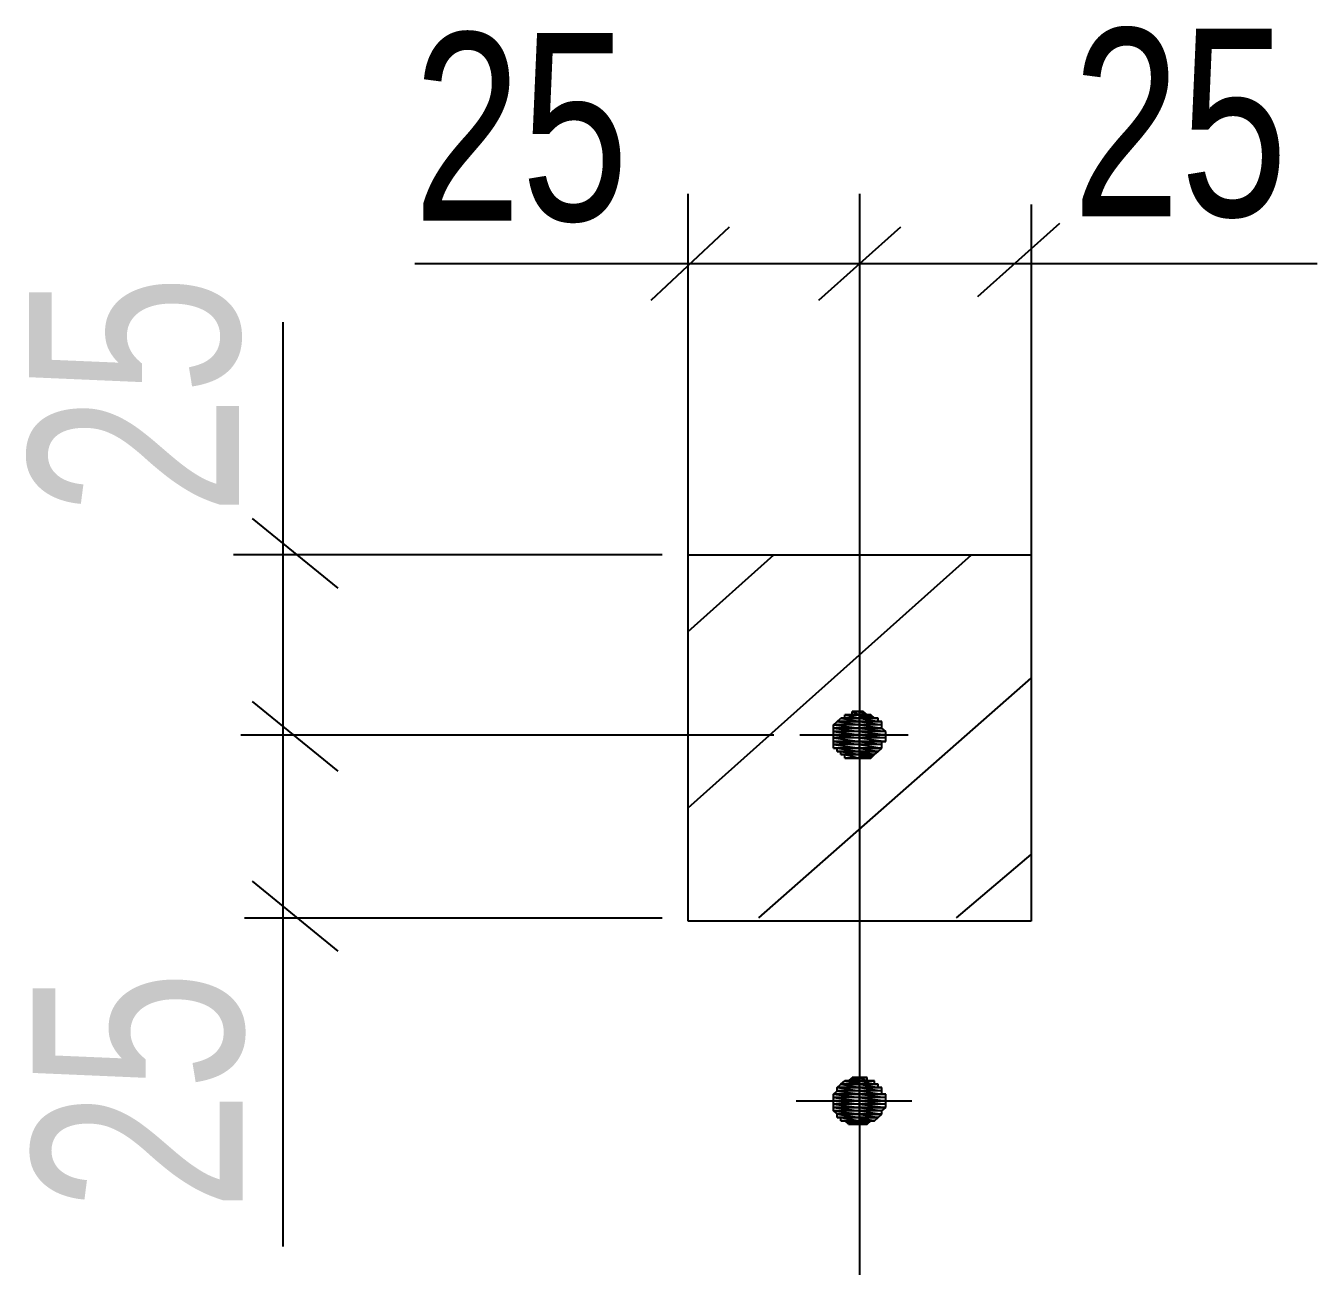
# Model space of a CAD drawing. Header units: millimetres. Extents: x -83 to 337, y -156 to 141.
# Drawn here: x 54.09 to 68.21, y -124.37 to -110.81 of the extents above; entities that cross this region are included whole.
import ezdxf

# ---------------------------------------------------------------- set-up
doc = ezdxf.new("R2010")
doc.units = ezdxf.units.MM
doc.styles.add('Arial Narrow', font='ARIALN.TTF', dxfattribs={"height": 0.2})

# ---------------------------------------------------------------- blocks, each defined once
blk = doc.blocks.new('0_TCM_4503_AIVD_AD_NOTE_BLOCK-43706069-3368')
at = {"linetype": 'Continuous'}
for points in [[(62.918, -118.448), (63.204, -118.448), (62.959, -118.412)], [(62.959, -118.412), (63.204, -118.412), (63, -118.375)], [(62.959, -118.412), (63.204, -118.448), (63.204, -118.412)], [(63, -118.375), (63.204, -118.412), (63.204, -118.375)], [(63.204, -118.339), (63.367, -118.375), (63.326, -118.339)], [(63.204, -118.375), (63.367, -118.375), (63.204, -118.339)], [(63.204, -118.484), (63.489, -118.521), (63.448, -118.484)], [(63.204, -118.521), (63.489, -118.521), (63.204, -118.484)], [(63.204, -118.703), (63.407, -118.739), (63.448, -118.703)], [(63.204, -118.739), (63.407, -118.739), (63.204, -118.703)], [(63.204, -118.739), (63.367, -118.775), (63.407, -118.739)], [(63.204, -118.775), (63.367, -118.775), (63.204, -118.739)], [(63.204, -118.775), (63.326, -118.812), (63.367, -118.775)], [(63.204, -118.812), (63.326, -118.812), (63.204, -118.775)], [(62.959, -122.414), (63.204, -122.414), (63, -122.378)], [(63, -122.378), (63.204, -122.378), (63.041, -122.342)], [(63, -122.378), (63.204, -122.414), (63.204, -122.378)], [(63.041, -122.342), (63.081, -122.342), (63.204, -122.342)], [(63.041, -122.342), (63.204, -122.378), (63.204, -122.342)], [(63.081, -122.342), (63.204, -122.342), (63.122, -122.305)], [(63.122, -122.305), (63.204, -122.342), (63.204, -122.305)], [(62.918, -122.487), (63.204, -122.487), (62.959, -122.451)], [(62.959, -122.451), (63.204, -122.487), (63.204, -122.451)], [(62.918, -122.669), (63.204, -122.705), (63.204, -122.669)], [(62.959, -122.705), (63.204, -122.705), (62.918, -122.669)], [(63.204, -122.633), (63.448, -122.669), (63.489, -122.633)], [(63.204, -122.669), (63.448, -122.669), (63.204, -122.633)], [(63.041, -122.778), (63.204, -122.815), (63.204, -122.778)], [(63.081, -122.815), (63.204, -122.815), (63.041, -122.778)], [(63.122, -122.815), (63.081, -122.815), (63.204, -122.815)], [(63.204, -122.705), (63.407, -122.742), (63.448, -122.705)], [(63.204, -122.742), (63.407, -122.742), (63.204, -122.705)], [(63.204, -122.742), (63.367, -122.778), (63.407, -122.742)], [(63.204, -122.778), (63.367, -122.778), (63.204, -122.742)], [(63.204, -122.778), (63.285, -122.815), (63.326, -122.778)], [(63.204, -122.815), (63.285, -122.815), (63.204, -122.778)]]:
    blk.add_hatch(color=7, dxfattribs=at).paths.add_polyline_path(points)
at = {"color": 7, "linetype": 'Continuous'}
for p, q in [((61.329, -116.592), (61.329, -112.645)), ((63.204, -112.645), (63.204, -123.162)), ((65.078, -112.76), (65.078, -116.592)), ((61.778, -113.009), (60.922, -113.81)), ((63.652, -113.009), (62.756, -113.81)), ((65.389, -112.97), (64.493, -113.771)), ((58.341, -113.405), (68.206, -113.405)), ((56.897, -114.049), (56.897, -124.15)), ((56.562, -116.192), (57.499, -116.956)), ((61.044, -116.592), (56.358, -116.592)), ((61.329, -116.592), (65.078, -116.592)), ((61.329, -120.595), (61.329, -116.592)), ((61.329, -117.429), (62.267, -116.592)), ((61.329, -119.358), (64.426, -116.592)), ((65.078, -116.592), (65.078, -120.595)), ((62.104, -120.558), (65.078, -117.938)), ((63.204, -117.902), (63.204, -131.22)), ((56.562, -118.193), (57.499, -118.957)), ((62.918, -118.448), (62.959, -118.412)), ((62.959, -118.412), (63, -118.375)), ((63.204, -118.412), (62.959, -118.412)), ((63.204, -118.412), (62.959, -118.412)), ((62.959, -118.412), (63.204, -118.412)), ((62.959, -118.412), (63.204, -118.412)), ((63.204, -118.412), (62.959, -118.412)), ((63.204, -118.412), (62.959, -118.412)), ((62.959, -118.412), (63.204, -118.448)), ((62.959, -118.412), (63.204, -118.448)), ((63.041, -118.375), (63, -118.375)), ((63, -118.375), (63.204, -118.375)), ((63.204, -118.375), (63, -118.375)), ((63, -118.375), (63.204, -118.375)), ((63.204, -118.375), (63, -118.375)), ((63, -118.375), (63.204, -118.375)), ((63.204, -118.375), (63, -118.375)), ((63, -118.375), (63.204, -118.412)), ((63, -118.375), (63.204, -118.412)), ((63.204, -118.339), (63.041, -118.339)), ((63.041, -118.339), (63.081, -118.339)), ((63.204, -118.339), (63.041, -118.339)), ((63.041, -118.339), (63.204, -118.375)), ((63.041, -118.339), (63.204, -118.375)), ((63.041, -118.375), (63.041, -118.339)), ((63.204, -118.375), (63.041, -118.375)), ((63.204, -118.375), (63.041, -118.375)), ((63.041, -118.375), (63.204, -118.375)), ((63.204, -118.375), (63.041, -118.375)), ((63.122, -118.339), (63.081, -118.339)), ((63.081, -118.339), (63.204, -118.339)), ((63.204, -118.339), (63.081, -118.339)), ((63.081, -118.339), (63.204, -118.339)), ((63.081, -118.339), (63.204, -118.339)), ((63.204, -118.302), (63.122, -118.302)), ((63.122, -118.302), (63.163, -118.302)), ((63.204, -118.302), (63.122, -118.302)), ((63.122, -118.302), (63.204, -118.339)), ((63.122, -118.302), (63.204, -118.339)), ((63.122, -118.339), (63.122, -118.302)), ((63.204, -118.339), (63.122, -118.339)), ((63.204, -118.339), (63.122, -118.339)), ((63.122, -118.339), (63.204, -118.339)), ((63.204, -118.339), (63.122, -118.339)), ((63.163, -118.302), (63.204, -118.302)), ((63.204, -118.302), (63.163, -118.302)), ((63.163, -118.302), (63.204, -118.302)), ((63.163, -118.302), (63.204, -118.302)), ((63.204, -118.302), (63.163, -118.302)), ((63.204, -118.339), (63.204, -118.302)), ((63.204, -118.302), (63.244, -118.302)), ((63.244, -118.302), (63.204, -118.302)), ((63.244, -118.302), (63.204, -118.302)), ((63.204, -118.302), (63.244, -118.302)), ((63.244, -118.302), (63.204, -118.302)), ((63.204, -118.302), (63.285, -118.339)), ((63.204, -118.302), (63.285, -118.339)), ((63.204, -118.339), (63.204, -118.302)), ((63.204, -118.375), (63.204, -118.339)), ((63.285, -118.339), (63.204, -118.339)), ((63.285, -118.339), (63.204, -118.339)), ((63.204, -118.339), (63.285, -118.339)), ((63.204, -118.339), (63.285, -118.339)), ((63.285, -118.339), (63.204, -118.339)), ((63.326, -118.339), (63.204, -118.339)), ((63.204, -118.339), (63.326, -118.339)), ((63.326, -118.339), (63.204, -118.339)), ((63.204, -118.339), (63.285, -118.339)), ((63.326, -118.339), (63.204, -118.339)), ((63.204, -118.339), (63.367, -118.375)), ((63.204, -118.339), (63.367, -118.375)), ((63.204, -118.375), (63.204, -118.339)), ((63.204, -118.412), (63.204, -118.375)), ((63.367, -118.375), (63.204, -118.375)), ((63.367, -118.375), (63.204, -118.375)), ((63.204, -118.375), (63.367, -118.375)), ((63.204, -118.375), (63.367, -118.375)), ((63.367, -118.375), (63.204, -118.375)), ((63.407, -118.375), (63.204, -118.375)), ((63.204, -118.375), (63.407, -118.375)), ((63.407, -118.375), (63.204, -118.375)), ((63.204, -118.375), (63.367, -118.375)), ((63.407, -118.375), (63.204, -118.375)), ((63.204, -118.375), (63.407, -118.412)), ((63.204, -118.375), (63.407, -118.412)), ((63.204, -118.412), (63.204, -118.375)), ((63.204, -118.448), (63.204, -118.412)), ((63.407, -118.412), (63.204, -118.412)), ((63.448, -118.412), (63.204, -118.412)), ((63.204, -118.412), (63.448, -118.412)), ((63.448, -118.412), (63.204, -118.412)), ((63.204, -118.412), (63.407, -118.412)), ((63.448, -118.412), (63.204, -118.412)), ((63.204, -118.412), (63.448, -118.448)), ((63.204, -118.412), (63.448, -118.448)), ((63.204, -118.448), (63.204, -118.412)), ((63.285, -118.339), (63.244, -118.302)), ((63.285, -118.339), (63.326, -118.339)), ((63.367, -118.375), (63.326, -118.339)), ((63.367, -118.375), (63.407, -118.375)), ((63.407, -118.412), (63.407, -118.375)), ((63.407, -118.412), (63.448, -118.412)), ((63.448, -118.448), (63.448, -118.412)), ((56.44, -118.557), (62.267, -118.557)), ((62.552, -118.557), (63.733, -118.557)), ((63.204, -118.448), (62.918, -118.448)), ((63.204, -118.448), (62.918, -118.448)), ((62.918, -118.448), (63.204, -118.484)), ((62.918, -118.448), (63.204, -118.484)), ((62.918, -118.484), (62.918, -118.448)), ((63.204, -118.484), (62.918, -118.484)), ((63.204, -118.484), (62.918, -118.484)), ((62.918, -118.484), (63.204, -118.484)), ((62.918, -118.484), (63.204, -118.484)), ((63.204, -118.484), (62.918, -118.484)), ((63.204, -118.484), (62.918, -118.484)), ((62.918, -118.484), (63.204, -118.521)), ((62.918, -118.484), (63.204, -118.521)), ((62.918, -118.521), (62.918, -118.484)), ((63.204, -118.521), (62.918, -118.521)), ((63.204, -118.521), (62.918, -118.521)), ((62.918, -118.521), (63.204, -118.557)), ((62.918, -118.521), (63.204, -118.557)), ((62.918, -118.557), (62.918, -118.521)), ((63.204, -118.557), (62.918, -118.557)), ((63.204, -118.557), (62.918, -118.557)), ((62.918, -118.557), (63.204, -118.557)), ((62.918, -118.557), (63.204, -118.557)), ((63.204, -118.557), (62.918, -118.557)), ((63.204, -118.557), (62.918, -118.557)), ((62.918, -118.557), (63.204, -118.593)), ((62.918, -118.557), (63.204, -118.593)), ((62.918, -118.593), (62.918, -118.557)), ((63.204, -118.484), (63.204, -118.448)), ((63.448, -118.448), (63.204, -118.448)), ((63.448, -118.448), (63.204, -118.448)), ((63.204, -118.448), (63.448, -118.484)), ((63.204, -118.448), (63.448, -118.484)), ((63.204, -118.484), (63.204, -118.448)), ((63.204, -118.521), (63.204, -118.484)), ((63.448, -118.484), (63.204, -118.484)), ((63.448, -118.484), (63.204, -118.484)), ((63.204, -118.484), (63.448, -118.484)), ((63.204, -118.484), (63.448, -118.484)), ((63.448, -118.484), (63.204, -118.484)), ((63.448, -118.484), (63.204, -118.484)), ((63.204, -118.484), (63.489, -118.521)), ((63.204, -118.484), (63.489, -118.521)), ((63.204, -118.521), (63.204, -118.484)), ((63.204, -118.557), (63.204, -118.521)), ((63.489, -118.521), (63.204, -118.521)), ((63.489, -118.521), (63.204, -118.521)), ((63.204, -118.521), (63.489, -118.557)), ((63.204, -118.521), (63.489, -118.557)), ((63.204, -118.557), (63.204, -118.521)), ((63.204, -118.593), (63.204, -118.557)), ((63.489, -118.557), (63.204, -118.557)), ((63.489, -118.557), (63.204, -118.557)), ((63.204, -118.557), (63.489, -118.557)), ((63.204, -118.557), (63.489, -118.557)), ((63.489, -118.557), (63.204, -118.557)), ((63.489, -118.557), (63.204, -118.557)), ((63.204, -118.557), (63.489, -118.593)), ((63.204, -118.557), (63.489, -118.593)), ((63.204, -118.593), (63.204, -118.557)), ((63.448, -118.484), (63.448, -118.448)), ((63.489, -118.521), (63.448, -118.484)), ((63.489, -118.557), (63.489, -118.521)), ((63.489, -118.593), (63.489, -118.557)), ((63.204, -118.593), (62.918, -118.593)), ((63.204, -118.593), (62.918, -118.593)), ((62.918, -118.593), (63.204, -118.63)), ((62.918, -118.593), (63.204, -118.63)), ((62.918, -118.63), (62.918, -118.593)), ((63.204, -118.63), (62.918, -118.63)), ((63.204, -118.63), (62.918, -118.63)), ((62.918, -118.63), (63.204, -118.63)), ((62.918, -118.63), (63.204, -118.63)), ((63.204, -118.63), (62.918, -118.63)), ((63.204, -118.63), (62.918, -118.63)), ((62.918, -118.63), (63.204, -118.666)), ((62.918, -118.63), (63.204, -118.666)), ((62.918, -118.666), (62.918, -118.63)), ((63.204, -118.666), (62.918, -118.666)), ((63.204, -118.666), (62.918, -118.666)), ((62.918, -118.666), (63.204, -118.703)), ((62.918, -118.666), (63.204, -118.703)), ((62.918, -118.703), (62.918, -118.666)), ((63.204, -118.703), (62.918, -118.703)), ((63.204, -118.703), (62.918, -118.703)), ((62.918, -118.703), (62.959, -118.703)), ((62.918, -118.703), (63.204, -118.703)), ((63.204, -118.703), (62.918, -118.703)), ((62.959, -118.703), (63.204, -118.703)), ((63.204, -118.703), (62.959, -118.703)), ((62.959, -118.703), (63.204, -118.739)), ((62.959, -118.703), (63.204, -118.739)), ((62.959, -118.739), (62.959, -118.703)), ((63.204, -118.63), (63.204, -118.593)), ((63.489, -118.593), (63.204, -118.593)), ((63.489, -118.593), (63.204, -118.593)), ((63.204, -118.593), (63.489, -118.63)), ((63.204, -118.593), (63.489, -118.63)), ((63.204, -118.63), (63.204, -118.593)), ((63.448, -118.63), (63.204, -118.63)), ((63.204, -118.63), (63.489, -118.63)), ((63.448, -118.63), (63.204, -118.63)), ((63.204, -118.63), (63.448, -118.666)), ((63.204, -118.63), (63.448, -118.666)), ((63.204, -118.666), (63.204, -118.63)), ((63.204, -118.666), (63.204, -118.63)), ((63.489, -118.63), (63.204, -118.63)), ((63.448, -118.63), (63.204, -118.63)), ((63.204, -118.63), (63.448, -118.63)), ((63.448, -118.666), (63.204, -118.666)), ((63.448, -118.666), (63.204, -118.666)), ((63.204, -118.666), (63.448, -118.703)), ((63.204, -118.666), (63.448, -118.703)), ((63.204, -118.703), (63.204, -118.666)), ((63.204, -118.703), (63.204, -118.666)), ((63.448, -118.703), (63.204, -118.703)), ((63.448, -118.703), (63.204, -118.703)), ((63.204, -118.703), (63.448, -118.703)), ((63.204, -118.703), (63.448, -118.703)), ((63.448, -118.703), (63.204, -118.703)), ((63.448, -118.703), (63.204, -118.703)), ((63.204, -118.703), (63.407, -118.739)), ((63.204, -118.703), (63.407, -118.739)), ((63.204, -118.739), (63.204, -118.703)), ((63.204, -118.739), (63.204, -118.703)), ((63.407, -118.739), (63.448, -118.703)), ((63.489, -118.63), (63.448, -118.63)), ((63.448, -118.666), (63.448, -118.63)), ((63.448, -118.703), (63.448, -118.666)), ((63.489, -118.63), (63.489, -118.593)), ((63.204, -118.739), (62.959, -118.739)), ((63.204, -118.739), (62.959, -118.739)), ((62.959, -118.739), (63, -118.739)), ((62.959, -118.739), (63.204, -118.739)), ((63.204, -118.739), (62.959, -118.739)), ((63, -118.739), (63.204, -118.739)), ((63.204, -118.739), (63, -118.739)), ((63, -118.739), (63.204, -118.775)), ((63, -118.739), (63.204, -118.775)), ((63, -118.775), (63, -118.739)), ((63.204, -118.775), (63, -118.775)), ((63.204, -118.775), (63, -118.775)), ((63, -118.775), (63.041, -118.775)), ((63, -118.775), (63.204, -118.775)), ((63.204, -118.775), (63, -118.775)), ((63.041, -118.775), (63.204, -118.775)), ((63.204, -118.775), (63.041, -118.775)), ((63.041, -118.775), (63.204, -118.812)), ((63.041, -118.775), (63.204, -118.812)), ((63.041, -118.812), (63.041, -118.775)), ((63.204, -118.812), (63.041, -118.812)), ((63.204, -118.812), (63.041, -118.812)), ((63.041, -118.812), (63.081, -118.812)), ((63.041, -118.812), (63.204, -118.812)), ((63.204, -118.812), (63.041, -118.812)), ((63.081, -118.812), (63.204, -118.812)), ((63.204, -118.812), (63.081, -118.812)), ((63.081, -118.812), (63.204, -118.812)), ((63.081, -118.812), (63.204, -118.812)), ((63.122, -118.812), (63.081, -118.812)), ((63.204, -118.812), (63.122, -118.812)), ((63.204, -118.812), (63.122, -118.812)), ((63.122, -118.812), (63.204, -118.812)), ((63.122, -118.812), (63.204, -118.812)), ((63.204, -118.812), (63.122, -118.812)), ((63.163, -118.812), (63.122, -118.812)), ((63.122, -118.812), (63.204, -118.812)), ((63.122, -118.812), (63.204, -118.812)), ((63.204, -118.812), (63.122, -118.812)), ((63.204, -118.812), (63.163, -118.812)), ((63.163, -118.812), (63.204, -118.812)), ((63.204, -118.812), (63.163, -118.812)), ((63.407, -118.739), (63.204, -118.739)), ((63.407, -118.739), (63.204, -118.739)), ((63.204, -118.739), (63.407, -118.739)), ((63.204, -118.739), (63.407, -118.739)), ((63.407, -118.739), (63.204, -118.739)), ((63.407, -118.739), (63.204, -118.739)), ((63.204, -118.739), (63.367, -118.775)), ((63.204, -118.739), (63.367, -118.775)), ((63.204, -118.775), (63.204, -118.739)), ((63.204, -118.775), (63.204, -118.739)), ((63.367, -118.775), (63.204, -118.775)), ((63.367, -118.775), (63.204, -118.775)), ((63.204, -118.775), (63.367, -118.775)), ((63.204, -118.775), (63.367, -118.775)), ((63.367, -118.775), (63.204, -118.775)), ((63.367, -118.775), (63.204, -118.775)), ((63.204, -118.775), (63.326, -118.812)), ((63.204, -118.775), (63.326, -118.812)), ((63.204, -118.812), (63.204, -118.775)), ((63.204, -118.812), (63.204, -118.775)), ((63.326, -118.812), (63.204, -118.812)), ((63.285, -118.812), (63.204, -118.812)), ((63.204, -118.812), (63.285, -118.812)), ((63.204, -118.812), (63.285, -118.812)), ((63.285, -118.812), (63.204, -118.812)), ((63.285, -118.812), (63.204, -118.812)), ((63.204, -118.812), (63.285, -118.812)), ((63.285, -118.812), (63.204, -118.812)), ((63.204, -118.812), (63.326, -118.812)), ((63.244, -118.812), (63.204, -118.812)), ((63.204, -118.812), (63.244, -118.812)), ((63.244, -118.812), (63.204, -118.812)), ((63.204, -118.812), (63.285, -118.812)), ((63.204, -118.812), (63.244, -118.812)), ((63.244, -118.812), (63.204, -118.812)), ((63.285, -118.812), (63.244, -118.812)), ((63.326, -118.812), (63.285, -118.812)), ((63.326, -118.812), (63.367, -118.775)), ((63.367, -118.775), (63.407, -118.739)), ((64.263, -120.558), (65.078, -119.867)), ((56.562, -120.158), (57.499, -120.922)), ((56.481, -120.558), (61.044, -120.558)), ((65.078, -120.595), (61.329, -120.595)), ((62.959, -122.414), (63, -122.378)), ((63, -122.378), (63.041, -122.342)), ((63.204, -122.378), (63, -122.378)), ((63.204, -122.378), (63, -122.378)), ((63, -122.378), (63.204, -122.378)), ((63, -122.378), (63.204, -122.378)), ((63.204, -122.378), (63, -122.378)), ((63.204, -122.378), (63, -122.378)), ((63, -122.378), (63.204, -122.414)), ((63, -122.378), (63.204, -122.414)), ((63.081, -122.342), (63.041, -122.342)), ((63.041, -122.342), (63.204, -122.342)), ((63.204, -122.342), (63.041, -122.342)), ((63.041, -122.342), (63.204, -122.342)), ((63.204, -122.342), (63.041, -122.342)), ((63.041, -122.342), (63.204, -122.342)), ((63.204, -122.342), (63.041, -122.342)), ((63.041, -122.342), (63.204, -122.378)), ((63.041, -122.342), (63.204, -122.378)), ((63.081, -122.342), (63.122, -122.305)), ((63.204, -122.342), (63.081, -122.342)), ((63.204, -122.342), (63.081, -122.342)), ((63.081, -122.342), (63.204, -122.342)), ((63.204, -122.342), (63.081, -122.342)), ((63.204, -122.305), (63.122, -122.305)), ((63.122, -122.305), (63.163, -122.305)), ((63.204, -122.305), (63.122, -122.305)), ((63.122, -122.305), (63.204, -122.305)), ((63.204, -122.305), (63.122, -122.305)), ((63.122, -122.305), (63.204, -122.305)), ((63.204, -122.305), (63.122, -122.305)), ((63.122, -122.305), (63.204, -122.342)), ((63.122, -122.305), (63.204, -122.342)), ((63.163, -122.305), (63.204, -122.305)), ((63.204, -122.305), (63.163, -122.305)), ((63.163, -122.305), (63.204, -122.305)), ((63.163, -122.305), (63.204, -122.305)), ((63.204, -122.305), (63.163, -122.305)), ((63.285, -122.305), (63.204, -122.305)), ((63.204, -122.305), (63.244, -122.305)), ((63.285, -122.305), (63.204, -122.305)), ((63.204, -122.305), (63.285, -122.342)), ((63.204, -122.305), (63.285, -122.342)), ((63.204, -122.342), (63.204, -122.305)), ((63.204, -122.342), (63.204, -122.305)), ((63.204, -122.305), (63.244, -122.305)), ((63.244, -122.305), (63.204, -122.305)), ((63.244, -122.305), (63.204, -122.305)), ((63.204, -122.305), (63.244, -122.305)), ((63.285, -122.305), (63.204, -122.305)), ((63.204, -122.305), (63.285, -122.305)), ((63.285, -122.342), (63.204, -122.342)), ((63.326, -122.342), (63.204, -122.342)), ((63.204, -122.342), (63.326, -122.342)), ((63.326, -122.342), (63.204, -122.342)), ((63.204, -122.342), (63.285, -122.342)), ((63.367, -122.342), (63.204, -122.342)), ((63.204, -122.342), (63.367, -122.342)), ((63.367, -122.342), (63.204, -122.342)), ((63.204, -122.342), (63.326, -122.342)), ((63.367, -122.342), (63.204, -122.342)), ((63.204, -122.342), (63.367, -122.378)), ((63.204, -122.342), (63.367, -122.378)), ((63.204, -122.378), (63.204, -122.342)), ((63.204, -122.378), (63.204, -122.342)), ((63.367, -122.378), (63.204, -122.378)), ((63.407, -122.378), (63.204, -122.378)), ((63.204, -122.378), (63.407, -122.378)), ((63.407, -122.378), (63.204, -122.378)), ((63.204, -122.378), (63.367, -122.378)), ((63.407, -122.378), (63.204, -122.378)), ((63.204, -122.378), (63.407, -122.414)), ((63.204, -122.378), (63.407, -122.414)), ((63.204, -122.414), (63.204, -122.378)), ((63.204, -122.414), (63.204, -122.378)), ((63.244, -122.305), (63.285, -122.305)), ((63.285, -122.342), (63.285, -122.305)), ((63.285, -122.342), (63.326, -122.342)), ((63.326, -122.342), (63.367, -122.342)), ((63.367, -122.378), (63.367, -122.342)), ((63.367, -122.378), (63.407, -122.378)), ((63.407, -122.414), (63.407, -122.378)), ((62.918, -122.487), (62.959, -122.451)), ((63.204, -122.487), (62.918, -122.487)), ((63.204, -122.487), (62.918, -122.487)), ((62.918, -122.487), (63.204, -122.487)), ((62.918, -122.487), (63.204, -122.487)), ((63.204, -122.487), (62.918, -122.487)), ((63.204, -122.487), (62.918, -122.487)), ((62.918, -122.487), (63.204, -122.524)), ((62.918, -122.487), (63.204, -122.524)), ((62.918, -122.524), (62.918, -122.487)), ((63.204, -122.524), (62.918, -122.524)), ((63.204, -122.524), (62.918, -122.524)), ((62.918, -122.524), (63.204, -122.56)), ((62.918, -122.524), (63.204, -122.56)), ((62.918, -122.56), (62.918, -122.524)), ((63.204, -122.414), (62.959, -122.414)), ((63.204, -122.414), (62.959, -122.414)), ((62.959, -122.414), (63.204, -122.414)), ((62.959, -122.414), (63.204, -122.414)), ((63.204, -122.414), (62.959, -122.414)), ((63.204, -122.414), (62.959, -122.414)), ((62.959, -122.414), (63.204, -122.451)), ((62.959, -122.414), (63.204, -122.451)), ((62.959, -122.451), (62.959, -122.414)), ((63.204, -122.451), (62.959, -122.451)), ((63.204, -122.451), (62.959, -122.451)), ((62.959, -122.451), (63.204, -122.487)), ((62.959, -122.451), (63.204, -122.487)), ((63.407, -122.414), (63.204, -122.414)), ((63.448, -122.414), (63.204, -122.414)), ((63.204, -122.414), (63.448, -122.414)), ((63.448, -122.414), (63.204, -122.414)), ((63.204, -122.414), (63.407, -122.414)), ((63.448, -122.414), (63.204, -122.414)), ((63.204, -122.414), (63.448, -122.451)), ((63.204, -122.414), (63.448, -122.451)), ((63.204, -122.451), (63.204, -122.414)), ((63.204, -122.451), (63.204, -122.414)), ((63.448, -122.451), (63.204, -122.451)), ((63.448, -122.451), (63.204, -122.451)), ((63.204, -122.451), (63.448, -122.487)), ((63.204, -122.451), (63.448, -122.487)), ((63.204, -122.487), (63.204, -122.451)), ((63.204, -122.487), (63.204, -122.451)), ((63.448, -122.487), (63.204, -122.487)), ((63.489, -122.487), (63.204, -122.487)), ((63.204, -122.487), (63.489, -122.487)), ((63.489, -122.487), (63.204, -122.487)), ((63.204, -122.487), (63.448, -122.487)), ((63.489, -122.487), (63.204, -122.487)), ((63.204, -122.487), (63.489, -122.524)), ((63.204, -122.524), (63.204, -122.487)), ((63.204, -122.487), (63.489, -122.524)), ((63.204, -122.524), (63.204, -122.487)), ((63.204, -122.56), (63.204, -122.524)), ((63.489, -122.524), (63.204, -122.524)), ((63.489, -122.524), (63.204, -122.524)), ((63.204, -122.524), (63.489, -122.56)), ((63.204, -122.524), (63.489, -122.56)), ((63.204, -122.56), (63.204, -122.524)), ((63.407, -122.414), (63.448, -122.414)), ((63.448, -122.451), (63.448, -122.414)), ((63.448, -122.487), (63.448, -122.451)), ((63.448, -122.487), (63.489, -122.487)), ((63.489, -122.524), (63.489, -122.487)), ((63.489, -122.56), (63.489, -122.524)), ((62.511, -122.56), (63.774, -122.56)), ((63.204, -122.56), (62.918, -122.56)), ((63.204, -122.56), (62.918, -122.56)), ((62.918, -122.56), (63.204, -122.56)), ((62.918, -122.56), (63.204, -122.56)), ((63.204, -122.56), (62.918, -122.56)), ((63.204, -122.56), (62.918, -122.56)), ((62.918, -122.56), (63.204, -122.596)), ((62.918, -122.56), (63.204, -122.596)), ((62.918, -122.596), (62.918, -122.56)), ((63.204, -122.596), (62.918, -122.596)), ((63.204, -122.596), (62.918, -122.596)), ((62.918, -122.596), (63.204, -122.633)), ((62.918, -122.596), (63.204, -122.633)), ((62.918, -122.633), (62.918, -122.596)), ((63.204, -122.633), (62.918, -122.633)), ((63.204, -122.633), (62.918, -122.633)), ((62.918, -122.633), (63.204, -122.633)), ((62.918, -122.633), (63.204, -122.633)), ((63.204, -122.633), (62.918, -122.633)), ((63.204, -122.633), (62.918, -122.633)), ((62.918, -122.633), (63.204, -122.669)), ((62.918, -122.633), (63.204, -122.669)), ((62.918, -122.669), (62.918, -122.633)), ((63.204, -122.669), (62.918, -122.669)), ((63.204, -122.669), (62.918, -122.669)), ((62.918, -122.669), (63.204, -122.705)), ((62.918, -122.669), (63.204, -122.705)), ((62.959, -122.705), (62.918, -122.669)), ((63.204, -122.596), (63.204, -122.56)), ((63.489, -122.56), (63.204, -122.56)), ((63.489, -122.56), (63.204, -122.56)), ((63.204, -122.56), (63.489, -122.56)), ((63.204, -122.56), (63.489, -122.56)), ((63.489, -122.56), (63.204, -122.56)), ((63.489, -122.56), (63.204, -122.56)), ((63.204, -122.56), (63.489, -122.596)), ((63.204, -122.56), (63.489, -122.596)), ((63.204, -122.596), (63.204, -122.56)), ((63.204, -122.633), (63.204, -122.596)), ((63.489, -122.596), (63.204, -122.596)), ((63.489, -122.596), (63.204, -122.596)), ((63.204, -122.596), (63.489, -122.633)), ((63.204, -122.596), (63.489, -122.633)), ((63.204, -122.633), (63.204, -122.596)), ((63.204, -122.669), (63.204, -122.633)), ((63.489, -122.633), (63.204, -122.633)), ((63.489, -122.633), (63.204, -122.633)), ((63.204, -122.633), (63.489, -122.633)), ((63.204, -122.633), (63.489, -122.633)), ((63.489, -122.633), (63.204, -122.633)), ((63.489, -122.633), (63.204, -122.633)), ((63.204, -122.633), (63.448, -122.669)), ((63.204, -122.633), (63.448, -122.669)), ((63.204, -122.669), (63.204, -122.633)), ((63.204, -122.705), (63.204, -122.669)), ((63.448, -122.669), (63.204, -122.669)), ((63.448, -122.669), (63.204, -122.669)), ((63.204, -122.669), (63.448, -122.705)), ((63.204, -122.669), (63.448, -122.705)), ((63.204, -122.705), (63.204, -122.669)), ((63.448, -122.669), (63.489, -122.633)), ((63.448, -122.705), (63.448, -122.669)), ((63.489, -122.596), (63.489, -122.56)), ((63.489, -122.633), (63.489, -122.596)), ((63.204, -122.705), (62.959, -122.705)), ((63.204, -122.705), (62.959, -122.705)), ((62.959, -122.705), (63.204, -122.705)), ((62.959, -122.705), (63.204, -122.705)), ((63.204, -122.705), (62.959, -122.705)), ((63.204, -122.705), (62.959, -122.705)), ((62.959, -122.705), (63.204, -122.742)), ((62.959, -122.705), (63.204, -122.742)), ((62.959, -122.742), (62.959, -122.705)), ((63.204, -122.742), (62.959, -122.742)), ((63.204, -122.742), (62.959, -122.742)), ((62.959, -122.742), (63, -122.742)), ((62.959, -122.742), (63.204, -122.742)), ((63.204, -122.742), (62.959, -122.742)), ((63, -122.742), (63.204, -122.742)), ((63.204, -122.742), (63, -122.742)), ((63, -122.742), (63.204, -122.778)), ((63, -122.742), (63.204, -122.778)), ((63, -122.778), (63, -122.742)), ((63.204, -122.778), (63, -122.778)), ((63.204, -122.778), (63, -122.778)), ((63, -122.778), (63.041, -122.778)), ((63, -122.778), (63.204, -122.778)), ((63.204, -122.778), (63, -122.778)), ((63.041, -122.778), (63.204, -122.778)), ((63.204, -122.778), (63.041, -122.778)), ((63.041, -122.778), (63.204, -122.778)), ((63.204, -122.778), (63.041, -122.778)), ((63.041, -122.778), (63.204, -122.778)), ((63.204, -122.778), (63.041, -122.778)), ((63.041, -122.778), (63.204, -122.815)), ((63.041, -122.778), (63.204, -122.815)), ((63.081, -122.815), (63.041, -122.778)), ((63.204, -122.815), (63.081, -122.815)), ((63.204, -122.815), (63.081, -122.815)), ((63.081, -122.815), (63.122, -122.815)), ((63.081, -122.815), (63.204, -122.815)), ((63.204, -122.815), (63.081, -122.815)), ((63.122, -122.815), (63.204, -122.815)), ((63.204, -122.815), (63.122, -122.815)), ((63.122, -122.815), (63.204, -122.815)), ((63.204, -122.815), (63.122, -122.815)), ((63.122, -122.815), (63.204, -122.815)), ((63.122, -122.815), (63.204, -122.815)), ((63.204, -122.815), (63.122, -122.815)), ((63.163, -122.815), (63.122, -122.815)), ((63.122, -122.815), (63.204, -122.815)), ((63.204, -122.815), (63.163, -122.815)), ((63.163, -122.815), (63.204, -122.815)), ((63.204, -122.815), (63.163, -122.815)), ((63.204, -122.742), (63.204, -122.705)), ((63.448, -122.705), (63.204, -122.705)), ((63.448, -122.705), (63.204, -122.705)), ((63.204, -122.705), (63.448, -122.705)), ((63.204, -122.705), (63.448, -122.705)), ((63.448, -122.705), (63.204, -122.705)), ((63.448, -122.705), (63.204, -122.705)), ((63.204, -122.705), (63.407, -122.742)), ((63.204, -122.705), (63.407, -122.742)), ((63.204, -122.742), (63.204, -122.705)), ((63.204, -122.778), (63.204, -122.742)), ((63.407, -122.742), (63.204, -122.742)), ((63.407, -122.742), (63.204, -122.742)), ((63.204, -122.742), (63.407, -122.742)), ((63.204, -122.742), (63.407, -122.742)), ((63.407, -122.742), (63.204, -122.742)), ((63.407, -122.742), (63.204, -122.742)), ((63.204, -122.742), (63.367, -122.778)), ((63.204, -122.742), (63.367, -122.778)), ((63.204, -122.778), (63.204, -122.742)), ((63.204, -122.815), (63.204, -122.778)), ((63.367, -122.778), (63.204, -122.778)), ((63.367, -122.778), (63.204, -122.778)), ((63.204, -122.778), (63.367, -122.778)), ((63.204, -122.778), (63.367, -122.778)), ((63.367, -122.778), (63.204, -122.778)), ((63.326, -122.778), (63.204, -122.778)), ((63.204, -122.778), (63.326, -122.778)), ((63.326, -122.778), (63.204, -122.778)), ((63.204, -122.778), (63.367, -122.778)), ((63.326, -122.778), (63.204, -122.778)), ((63.204, -122.778), (63.285, -122.815)), ((63.204, -122.778), (63.285, -122.815)), ((63.204, -122.815), (63.204, -122.778)), ((63.285, -122.815), (63.204, -122.815)), ((63.285, -122.815), (63.204, -122.815)), ((63.204, -122.815), (63.285, -122.815)), ((63.204, -122.815), (63.285, -122.815)), ((63.285, -122.815), (63.204, -122.815)), ((63.244, -122.815), (63.204, -122.815)), ((63.204, -122.815), (63.244, -122.815)), ((63.244, -122.815), (63.204, -122.815)), ((63.204, -122.815), (63.285, -122.815)), ((63.204, -122.815), (63.244, -122.815)), ((63.244, -122.815), (63.204, -122.815)), ((63.285, -122.815), (63.244, -122.815)), ((63.285, -122.815), (63.326, -122.778)), ((63.367, -122.778), (63.326, -122.778)), ((63.367, -122.778), (63.407, -122.742)), ((63.407, -122.742), (63.448, -122.705))]:
    blk.add_line(p, q, dxfattribs=at)
at = {"color": 7, "linetype": 'Continuous', "style": 'Arial Narrow', "width": 0.9}
for p in [(65.532, -112.89), (58.327, -112.937)]:
    blk.add_text('25', height=2.051, dxfattribs=at).set_placement(p)
for p in [(56.42, -116.162), (56.459, -123.767)]:
    blk.add_text('25', height=2.2966, rotation=90, dxfattribs=at).set_placement(p)

msp = doc.modelspace()

# ---------------------------------------------------------------- block references
msp.add_blockref('0_TCM_4503_AIVD_AD_NOTE_BLOCK-43706069-3368', (0, 0))

doc.saveas('drawing.dxf')
